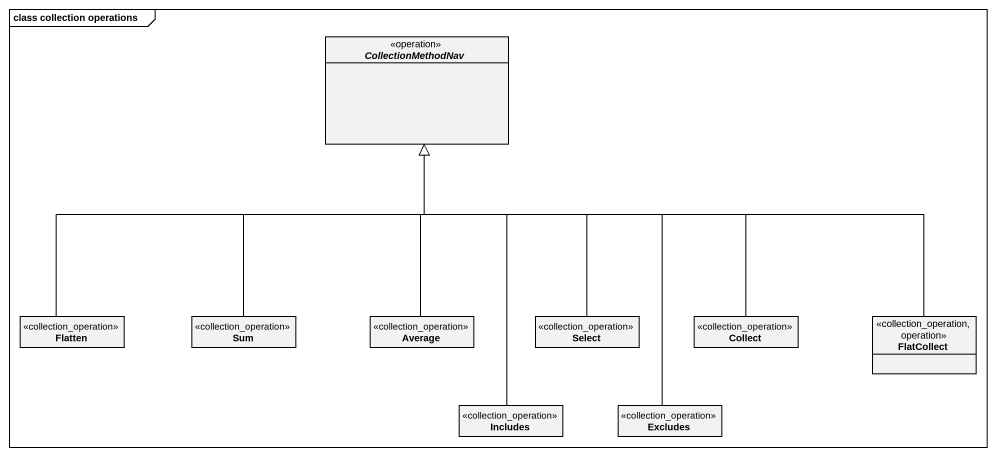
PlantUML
@startuml
mainframe class collection operations
hide circle
hide empty members
abstract class CollectionMethodNav <<operation>>
class Flatten <<collection_operation>>
class Sum <<collection_operation>>
class Average <<collection_operation>>
class Select <<collection_operation>>
class Collect <<collection_operation>>
class FlatCollect <<collection_operation, operation>>
class Includes <<collection_operation>>
class Excludes <<collection_operation>>
Flatten -up-|> CollectionMethodNav
Sum -up-|> CollectionMethodNav
Average -up-|> CollectionMethodNav
Select -up-|> CollectionMethodNav
Collect -up-|> CollectionMethodNav
FlatCollect -left-|> CollectionMethodNav
Includes -up-|> CollectionMethodNav
Excludes -up-|> CollectionMethodNav
@enduml
